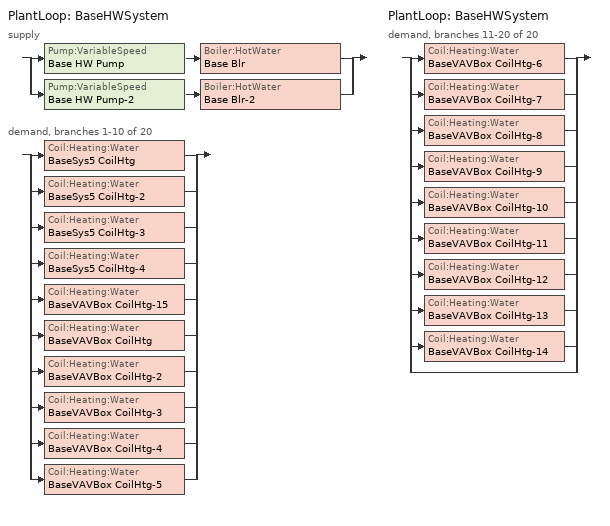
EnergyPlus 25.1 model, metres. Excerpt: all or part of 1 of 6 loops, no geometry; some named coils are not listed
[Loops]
PlantLoop 'BaseHWSystem'
 supply: split
  | Pump:VariableSpeed 'Base HW Pump' > Boiler:HotWater 'Base Blr'
  | Pump:VariableSpeed 'Base HW Pump-2' > Boiler:HotWater 'Base Blr-2'
 demand, branches 1-10 of 20: split
  | Coil:Heating:Water 'BaseSys5 CoilHtg'
  | Coil:Heating:Water 'BaseSys5 CoilHtg-2'
  | Coil:Heating:Water 'BaseSys5 CoilHtg-3'
  | Coil:Heating:Water 'BaseSys5 CoilHtg-4'
  | Coil:Heating:Water 'BaseVAVBox CoilHtg-15'
  | Coil:Heating:Water 'BaseVAVBox CoilHtg'
  | Coil:Heating:Water 'BaseVAVBox CoilHtg-2'
  | Coil:Heating:Water 'BaseVAVBox CoilHtg-3'
  | Coil:Heating:Water 'BaseVAVBox CoilHtg-4'
  | Coil:Heating:Water 'BaseVAVBox CoilHtg-5'
PlantLoop 'BaseHWSystem'
 demand, branches 11-20 of 20: split
  | Coil:Heating:Water 'BaseVAVBox CoilHtg-6'
  | Coil:Heating:Water 'BaseVAVBox CoilHtg-7'
  | Coil:Heating:Water 'BaseVAVBox CoilHtg-8'
  | Coil:Heating:Water 'BaseVAVBox CoilHtg-9'
  | Coil:Heating:Water 'BaseVAVBox CoilHtg-10'
  | Coil:Heating:Water 'BaseVAVBox CoilHtg-11'
  | Coil:Heating:Water 'BaseVAVBox CoilHtg-12'
  | Coil:Heating:Water 'BaseVAVBox CoilHtg-13'
  | Coil:Heating:Water 'BaseVAVBox CoilHtg-14'
  | bypass
[Sizing:Plant]
BaseHWSystem: Loop Type=Heating; Design Loop Exit Temperature {C}=71.1111; Loop Design Temperature Difference {deltaC}=22.2222; Sizing Option=NonCoincident; Zone Timesteps in Averaging Window=1; Coincident Sizing Factor Mode=None
[Pump:VariableSpeed] Design Maximum Flow Rate {m3/s}=Autosize; Design Pump Head {Pa}=182639; Design Power Consumption {W}=Autosize; Motor Efficiency=0.865; Fraction of Motor Inefficiencies to Fluid Stream=0; Coefficient 1 of the Part Load Performance Curve=0.0273; Coefficient 2 of the Part Load Performance Curve=-0.1317; Coefficient 3 of the Part Load Performance Curve=0.6642; Coefficient 4 of the Part Load Performance Curve=0.4445; Design Minimum Flow Rate {m3/s}=Autosize; Pump Control Type=Intermittent; Skin Loss Radiative Fraction=0.5; Design Power Sizing Method=PowerPerFlowPerPressure; Design Electric Power per Unit Flow Rate {W/(m3/s)}=348701.1; Design Shaft Power per Unit Flow Rate per Unit Head {W/((m3/s)-Pa)}=1.28205; Design Minimum Flow Rate Fraction=0
Base HW Pump; Base HW Pump-2
[PlantLoop]
BaseHWSystem: Fluid Type=Water; Plant Equipment Operation Scheme=BaseHWSystem Operation Schemes; Maximum Loop Temperature {C}=100; Minimum Loop Temperature {C}=0; Maximum Loop Flow Rate {m3/s}=autosize; Minimum Loop Flow Rate {m3/s}=0; Plant Loop Volume {m3}=Autocalculate; Load Distribution Scheme=Optimal; Plant Loop Demand Calculation Scheme=SingleSetpoint
[PlantEquipmentList]
BaseHWSystem Heating Equipment List: Base Blr, Base Blr-2
[PlantEquipmentOperation:HeatingLoad]
BaseHWSystem Heating Operation Scheme: Load Range 1 Lower Limit {W}=0; Load Range 1 Upper Limit {W}=1000000000; Range 1 Equipment List=BaseHWSystem Heating Equipment List
[PlantEquipmentOperationSchemes]
BaseHWSystem Operation Schemes: Control Scheme 1=BaseHWSystem Heating Operation Scheme; Control Scheme 1 Schedule=Always On Discrete
[SetpointManager:Scheduled]
Setpoint Manager Scheduled 1: Control Variable=Temperature; Schedule=BaseHWSystemTemp; Setpoint Node or NodeList=BaseHWSystem Supply Mixer Outlet Node
[Coil:Heating:Water] Availability Schedule=Always On Discrete; Performance Input Method=NominalCapacity; Rated Inlet Water Temperature {C}=71.1111; Rated Inlet Air Temperature {C}=16.6; Rated Outlet Water Temperature {C}=48.8889; Rated Outlet Air Temperature {C}=32.2; Rated Ratio for Air and Water Convection=0.5
Name | U-Factor Times Area Value {W/K} | Maximum Water Flow Rate {m3/s} | Rated Capacity {W}
BaseVAVBox CoilHtg; BaseVAVBox CoilHtg-4; BaseVAVBox CoilHtg-11; BaseVAVBox CoilHtg-14; BaseVAVBox CoilHtg-15; BaseVAVBox CoilHtg-2; BaseVAVBox CoilHtg-3; BaseVAVBox CoilHtg-7 | 26376.4 | 0.000189271 | 14653.6
BaseVAVBox CoilHtg-13 | 2637.64 | 0.000189271 | 14653.6
BaseVAVBox CoilHtg-9 | autosize | Autosize | Autosize
BaseVAVBox CoilHtg-10; BaseVAVBox CoilHtg-12; BaseVAVBox CoilHtg-6; BaseVAVBox CoilHtg-8 | Autosize | Autosize | Autosize
BaseVAVBox CoilHtg-5 | Autosize | Autosize | autosize
[Boiler:HotWater] Fuel Type=NaturalGas; Nominal Capacity {W}=autosize; Nominal Thermal Efficiency=0.78; Efficiency Curve Temperature Evaluation Variable=EnteringBoiler; Normalized Boiler Efficiency Curve=BlrHWCondBlrFIRRatio_fQRatioTewtSI; Design Water Flow Rate {m3/s}=autosize; Minimum Part Load Ratio=0; Maximum Part Load Ratio=1; Optimum Part Load Ratio=1; Water Outlet Upper Temperature Limit {C}=99; Boiler Flow Mode=LeavingSetpointModulated; On Cycle Parasitic Electric Load {W}=75.4031; Sizing Factor=1
Base Blr; Base Blr-2
[Schedule:Day:Hourly]
BaseHWSystemTempDaily: 71.1, 71.1, 71.1, 71.1, 71.1, 71.1, 71.1, 71.1, 71.1, 71.1, 71.1, 71.1, 71.1, 71.1, 71.1, 71.1, 71.1, 71.1, 71.1, 71.1, 71.1, 71.1, 71.1, 71.1
[Schedule:Week:Daily]
BaseHWSystemTempWk: BaseHWSystemTempDaily, BaseHWSystemTempDaily, BaseHWSystemTempDaily, BaseHWSystemTempDaily, BaseHWSystemTempDaily, BaseHWSystemTempDaily, BaseHWSystemTempDaily, BaseHWSystemTempDaily, BaseHWSystemTempDaily, BaseHWSystemTempDaily, BaseHWSystemTempDaily, BaseHWSystemTempDaily
[Schedule:Year]
BaseHWSystemTemp: BaseHWSystemTempWk, 1, 1, 12, 31
[Schedule:Constant]
Always On Discrete: Hourly Value=1
[Curve:Biquadratic]
BlrHWCondBlrFIRRatio_fQRatioTewtSI: Coefficient1 Constant=1.19381; Coefficient2 x=-0.110825; Coefficient3 x**2=0.039514; Coefficient4 y=-0.006371; Coefficient5 y**2=3.8e-05; Coefficient6 x*y=0.00083; Minimum Value of x=0.1; Maximum Value of x=1; Minimum Value of y=15.56; Maximum Value of y=48.8889; Minimum Curve Output=0.93; Maximum Curve Output=1.05
